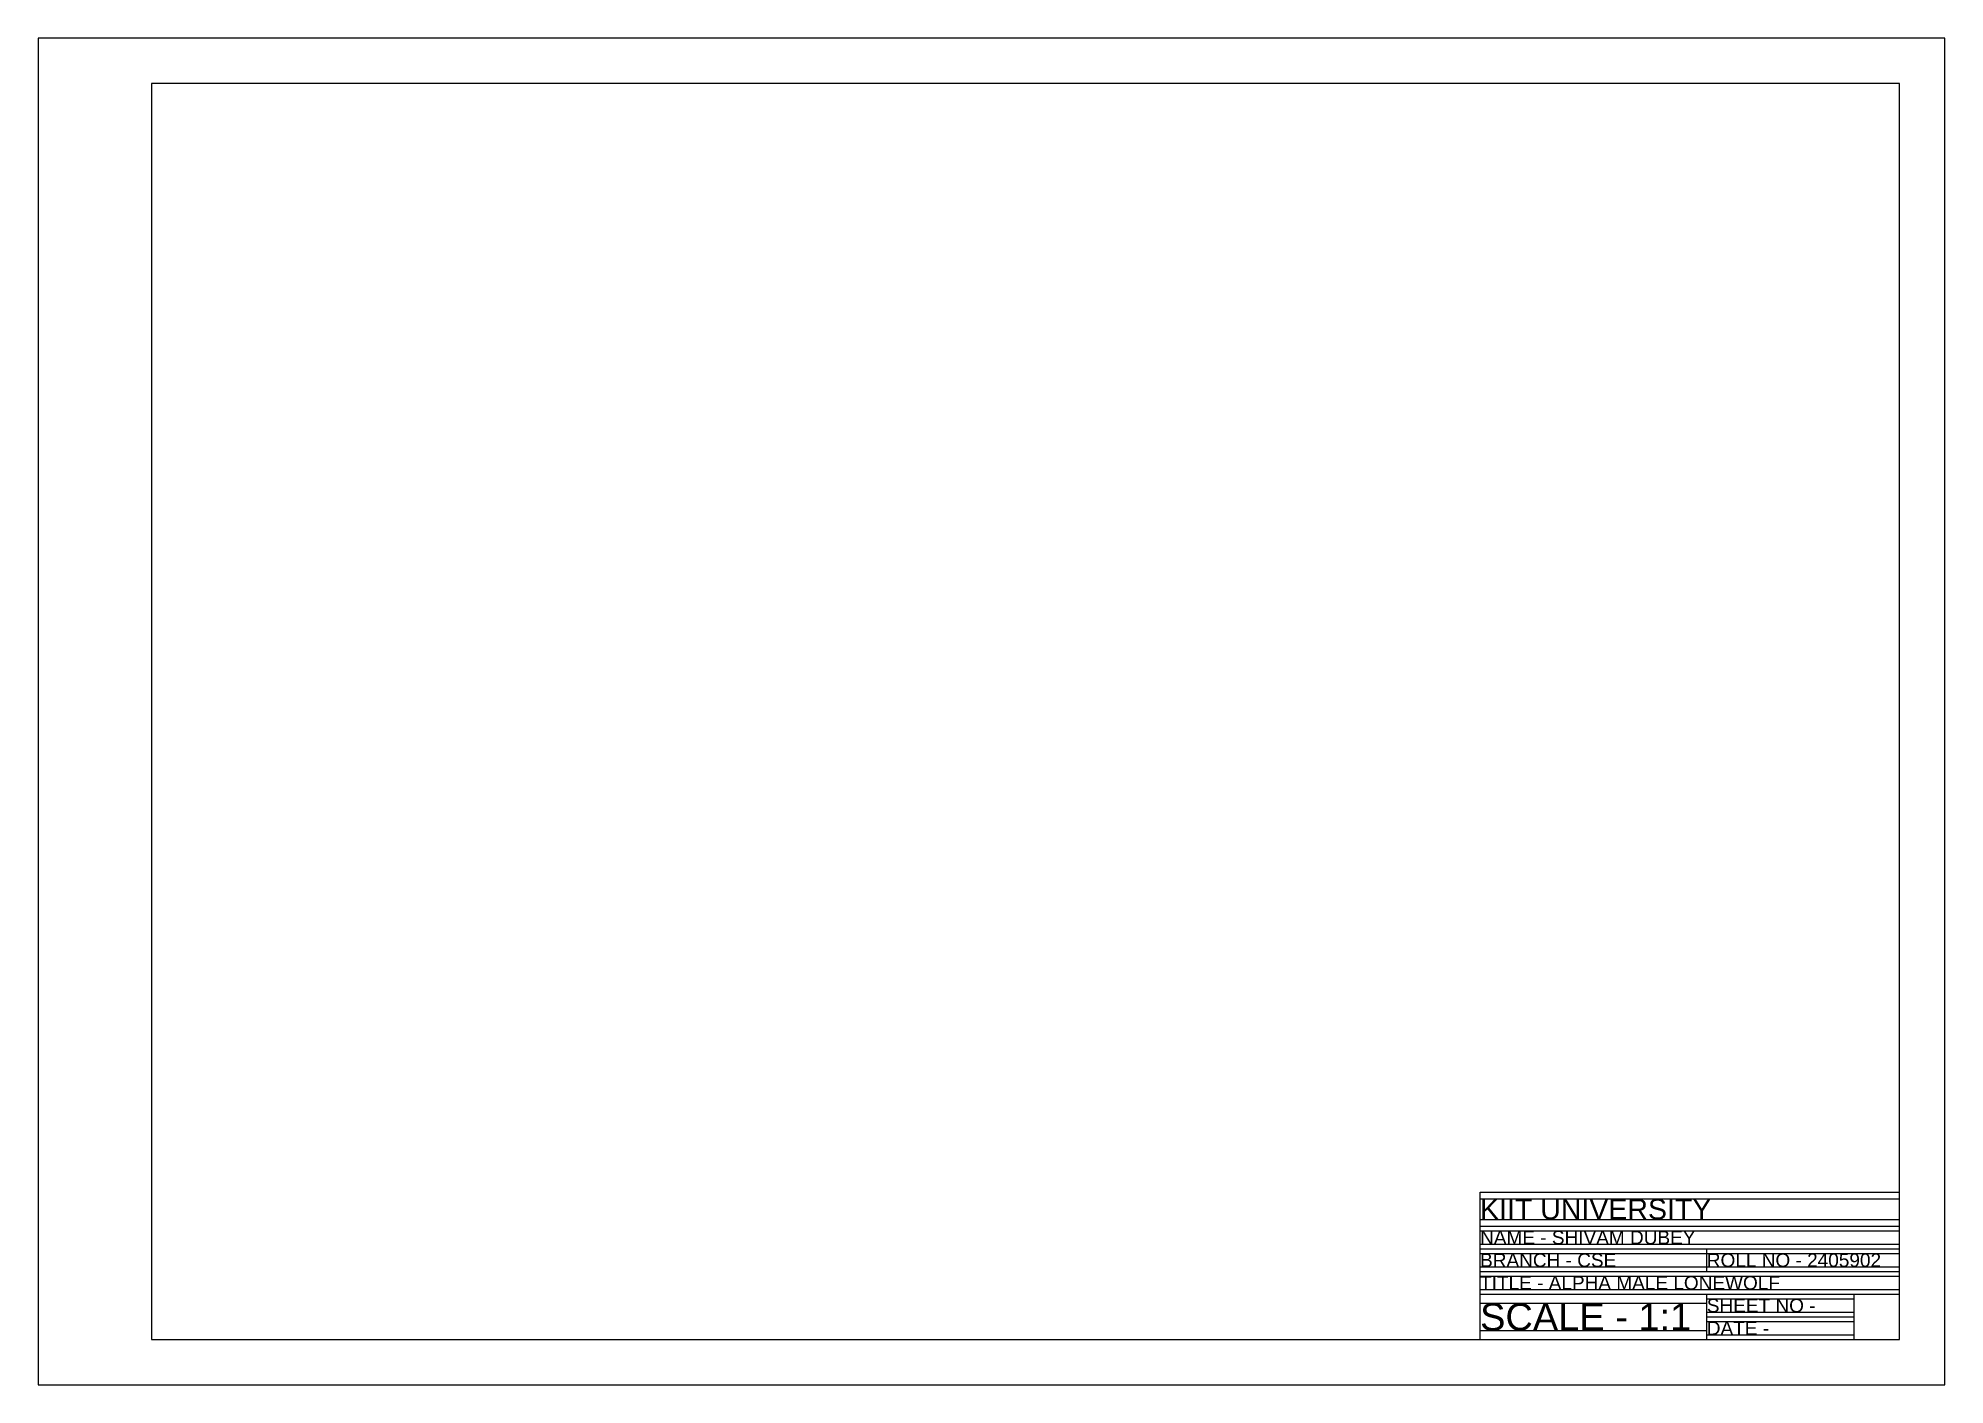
# Model space of a CAD drawing. Header units: millimetres. Extents: x 50 to 891, y 50 to 644.
import ezdxf

# ---------------------------------------------------------------- set-up
doc = ezdxf.new("R2010")
doc.units = ezdxf.units.MM
doc.styles.get("Standard").update_dxf_attribs({"font": 'arial.ttf'})

msp = doc.modelspace()

# ---------------------------------------------------------------- linework, layer by layer
for p, q in [((891, 644), (50, 644)), ((50, 644), (50, 50)), ((891, 50), (891, 644)), ((100, 624), (100, 70)), ((871, 624), (100, 624)), ((871, 70), (871, 624)), ((686, 70), (686, 135)), ((686, 135), (871, 135)), ((686, 132), (871, 132)), ((686, 123), (871, 123)), ((686, 120), (871, 120)), ((686, 118), (871, 118)), ((686, 112), (871, 112)), ((686, 110), (871, 110)), ((786, 100), (786, 110)), ((686, 108), (871, 108)), ((686, 102), (871, 102)), ((686, 100), (871, 100)), ((686, 98), (871, 98)), ((686, 92), (871, 92)), ((686, 90), (871, 90)), ((686, 86), (786, 86)), ((786, 70), (786, 90)), ((786, 88), (851, 88)), ((851, 70), (851, 90)), ((786, 82), (851, 82)), ((786, 80), (851, 80)), ((786, 78), (851, 78)), ((100, 70), (871, 70)), ((686, 74), (786, 74)), ((786, 72), (851, 72)), ((50, 50), (891, 50))]:
    msp.add_line(p, q)

# ---------------------------------------------------------------- texts
at = {"attachment_point": 1}
for s, width, insert, char_height in [('KIIT UNIVERSITY', 185, (686, 132), 9), ('NAME - SHIVAM DUBEY', 185, (686, 118), 6), ('BRANCH - CSE', 185, (686, 108), 6), ('ROLL NO - 2405902', 85, (786, 108), 6), ('TITLE - ALPHA MALE LONEWOLF', 185, (686, 98), 6), ('SCALE - 1:1', 100, (686, 86), 12), ('SHEET NO -', 65, (786, 88), 6), ('DATE -', 65, (786, 78), 6)]:
    msp.add_mtext_dynamic_manual_height_columns(s, width=width, gutter_width=12.5, heights=[0], dxfattribs=dict(at, insert=insert, char_height=char_height))

doc.saveas('drawing.dxf')
